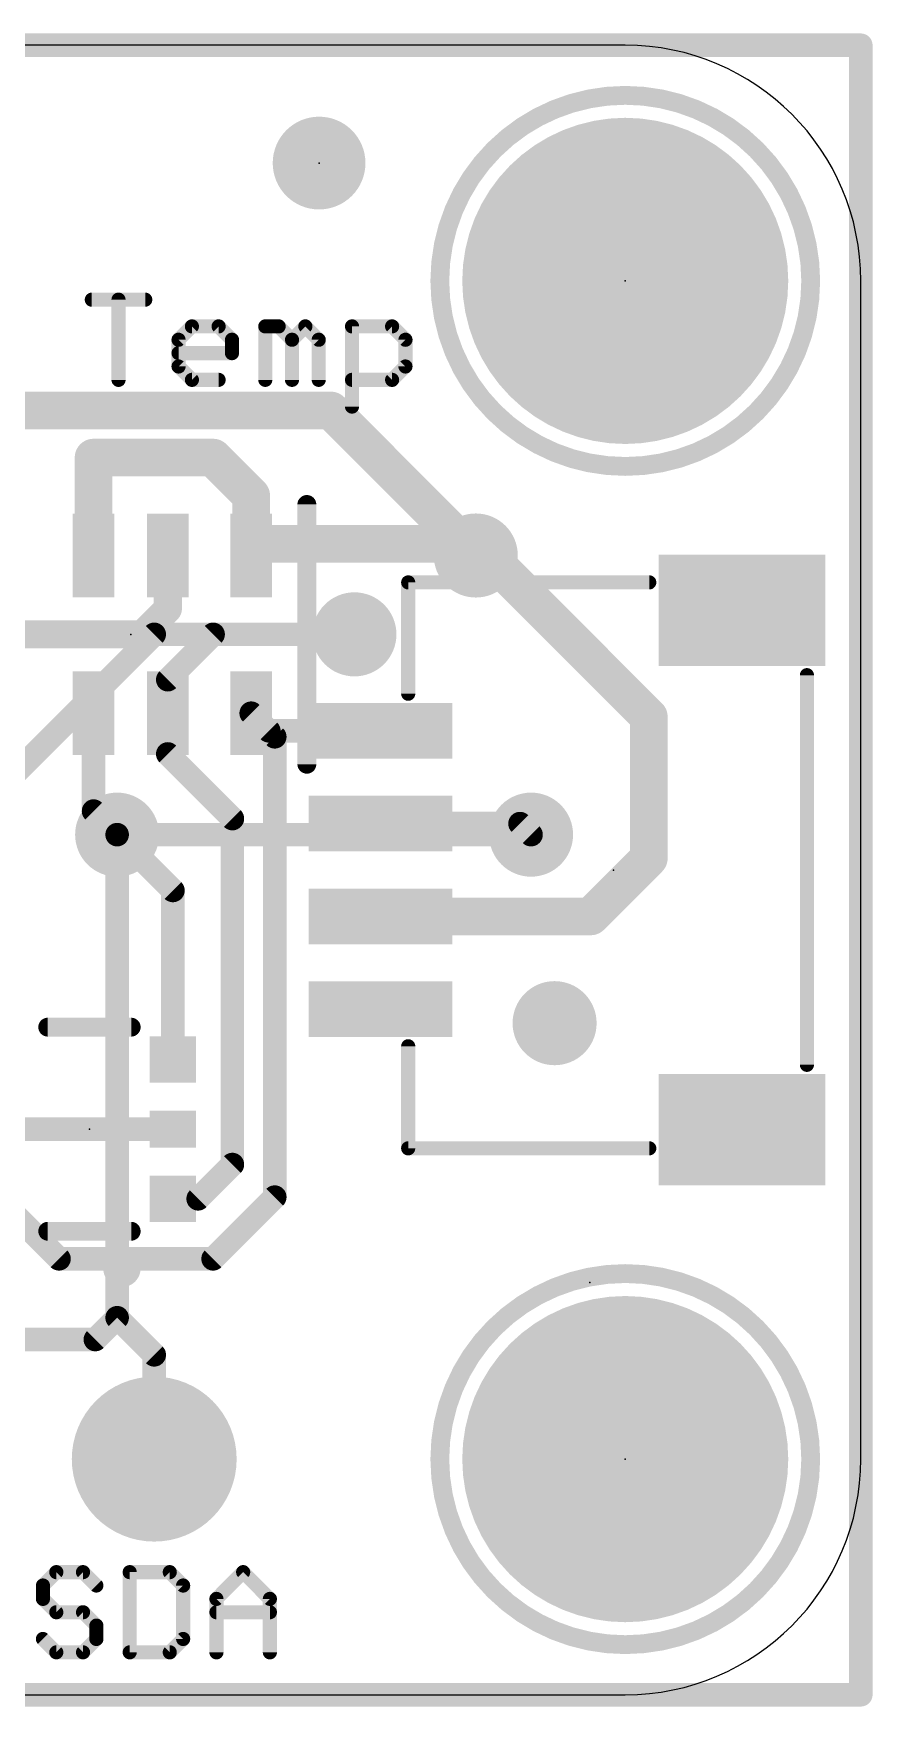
# Model space of a CAD drawing. Extents: x -0.1 to 25.5, y -0.1 to 17.9.
# Drawn here: x 16.48 to 25.53, y -0.13 to 17.91 of the extents above; entities that cross this region are included whole.
import ezdxf

# ---------------------------------------------------------------- set-up
doc = ezdxf.new("R2010")
doc.units = 0
for name, color, linetype in [('1', 12, 'CONTINUOUS'), ('16', 5, 'CONTINUOUS'), ('17', 110, 'CONTINUOUS'), ('18', 110, 'CONTINUOUS'), ('20', 53, 'CONTINUOUS'), ('21', 40, 'CONTINUOUS'), ('23', 40, 'CONTINUOUS'), ('24', 6, 'CONTINUOUS'), ('31', 253, 'CONTINUOUS')]:
    doc.layers.add(name, color=color, linetype=linetype)

# ---------------------------------------------------------------- blocks, each defined once
blk = doc.blocks.new('RECT')
blk.add_solid([(-0.5, -0.5), (0.5, -0.5), (-0.5, 0.5), (0.5, 0.5)])
blk = doc.blocks.new('PIE')
at = {"const_width": 0.5}
blk.add_lwpolyline([(0, -0.25, 1), (0, 0.25, 1), (0, -0.25)], format="xyb", dxfattribs=at)
blk = doc.blocks.new('ROUNDP')
at = {"const_width": 0.5}
blk.add_lwpolyline([(0, -0.25, 1), (0, 0.25, 1), (0, -0.25)], format="xyb", dxfattribs=at)
blk = doc.blocks.new('ROUNDV')
at = {"const_width": 0.5}
blk.add_lwpolyline([(0, -0.25, 1), (0, 0.25, 1), (0, -0.25)], format="xyb", dxfattribs=at)

msp = doc.modelspace()

# ---------------------------------------------------------------- linework, layer by layer
at = {"layer": '1'}
for points, const_width in [([(0, 17.78), (25.4, 17.78)], 0.254), ([(25.4, 17.78), (25.4, 0)], 0.254), ([(17.126, 12.28), (17.126, 13.335)], 0.4064), ([(17.126, 13.335), (18.415, 13.335)], 0.4064), ([(18.826, 12.924), (18.415, 13.335)], 0.4064), ([(18.826, 12.924), (18.826, 12.28)], 0.4064), ([(18.826, 12.28), (18.953, 12.407)], 0.4064), ([(21.121, 12.407), (18.953, 12.407)], 0.4064), ([(21.248, 12.28), (21.121, 12.407)], 0.4064), ([(21.375, 12.28), (21.248, 12.28)], 0.4064), ([(23.114, 10.541), (21.375, 12.28)], 0.4064), ([(17.926, 12.28), (17.926, 11.703)], 0.3048), ([(17.926, 11.703), (17.653, 11.43)], 0.3048), ([(17.653, 11.43), (16.226, 11.43)], 0.3048), ([(17.926, 10.941), (18.415, 11.43)], 0.254), ([(18.415, 11.43), (19.939, 11.43)], 0.254), ([(17.926, 10.58), (17.926, 10.941)], 0.254), ([(17.126, 9.525), (17.126, 10.58)], 0.254), ([(17.926, 10.58), (17.926, 10.141)], 0.254), ([(19.016, 10.39), (18.826, 10.58)], 0.254), ([(18.826, 10.58), (19.08, 10.326)], 0.254), ([(23.114, 9.017), (23.114, 10.541)], 0.4064), ([(20.219, 10.39), (19.016, 10.39)], 0.254), ([(19.08, 10.326), (19.08, 5.364)], 0.254), ([(17.926, 10.141), (18.6228, 9.4442)], 0.254), ([(17.38, 9.271), (17.126, 9.525)], 0.254), ([(18.6228, 9.4442), (18.6228, 5.715)], 0.254), ([(17.9815, 8.6695), (17.38, 9.271)], 0.254), ([(20.219, 9.39), (21.725, 9.39)], 0.254), ([(21.725, 9.39), (21.844, 9.271)], 0.254), ([(22.487, 8.39), (23.114, 9.017)], 0.4064), ([(17.9815, 6.846), (17.9815, 8.6695)], 0.254), ([(20.219, 8.39), (22.487, 8.39)], 0.4064), ([(16.1815, 6.096), (17.9815, 6.096)], 0.254), ([(18.6228, 5.715), (18.2538, 5.346)], 0.254), ([(17.9815, 5.346), (18.2538, 5.346)], 0.254), ([(19.08, 5.364), (18.415, 4.699)], 0.254), ([(16.753, 4.699), (16.1815, 5.2705)], 0.254), ([(18.415, 4.699), (16.753, 4.699)], 0.254), ([(25.4, 0), (0, 0)], 0.254)]:
    msp.add_lwpolyline(points, dxfattribs=dict(at, const_width=const_width))
for points, const_width in [([(25.4635, 17.78, 1), (25.3365, 17.78)], 0.127), ([(25.4, 17.7165, 1), (25.4, 17.8435)], 0.127), ([(17.2276, 13.335, 1), (17.0244, 13.335)], 0.2032), ([(17.126, 13.4366, 1), (17.126, 13.2334)], 0.2032), ([(18.4868, 13.4068, 1), (18.3432, 13.2632)], 0.2032), ([(18.415, 13.2334, 1), (18.415, 13.4366)], 0.2032), ([(18.9276, 12.924, 1), (18.7244, 12.924)], 0.2032), ([(18.7542, 12.8522, 1), (18.8978, 12.9958)], 0.2032), ([(18.7542, 12.3518, 1), (18.8978, 12.2082)], 0.2032), ([(18.953, 12.5086, 1), (18.953, 12.3054)], 0.2032), ([(19.0248, 12.3352, 1), (18.8812, 12.4788)], 0.2032), ([(21.1928, 12.4788, 1), (21.0492, 12.3352)], 0.2032), ([(21.121, 12.3054, 1), (21.121, 12.5086)], 0.2032), ([(21.248, 12.3816, 1), (21.248, 12.1784)], 0.2032), ([(21.1762, 12.2082, 1), (21.3198, 12.3518)], 0.2032), ([(21.4468, 12.3518, 1), (21.3032, 12.2082)], 0.2032), ([(21.375, 12.1784, 1), (21.375, 12.3816)], 0.2032), ([(17.0244, 12.28, 1), (17.2276, 12.28)], 0.2032), ([(18.0022, 12.28, 1), (17.8498, 12.28)], 0.1524), ([(18.7244, 12.28, 1), (18.9276, 12.28)], 0.2032), ([(17.8498, 11.703, 1), (18.0022, 11.703)], 0.1524), ([(17.9799, 11.6491, 1), (17.8721, 11.7569)], 0.1524), ([(17.5991, 11.4839, 1), (17.7069, 11.3761)], 0.1524), ([(17.653, 11.3538, 1), (17.653, 11.5062)], 0.1524), ([(18.415, 11.4935, 1), (18.415, 11.3665)], 0.127), ([(18.4599, 11.3851, 1), (18.3701, 11.4749)], 0.127), ([(19.939, 11.3665, 1), (19.939, 11.4935)], 0.127), ([(17.9895, 10.941, 1), (17.8625, 10.941)], 0.127), ([(17.8811, 10.9859, 1), (17.9709, 10.8961)], 0.127), ([(17.1895, 10.58, 1), (17.0625, 10.58)], 0.127), ([(17.9895, 10.58, 1), (17.8625, 10.58)], 0.127), ([(17.8625, 10.58, 1), (17.9895, 10.58)], 0.127), ([(18.8709, 10.6249, 1), (18.7811, 10.5351)], 0.127), ([(18.8709, 10.6249, 1), (18.7811, 10.5351)], 0.127), ([(23.2156, 10.541, 1), (23.0124, 10.541)], 0.2032), ([(23.0422, 10.4692, 1), (23.1858, 10.6128)], 0.2032), ([(19.016, 10.4535, 1), (19.016, 10.3265)], 0.127), ([(18.9711, 10.3451, 1), (19.0609, 10.4349)], 0.127), ([(20.219, 10.3265, 1), (20.219, 10.4535)], 0.127), ([(19.1435, 10.326, 1), (19.0165, 10.326)], 0.127), ([(19.0351, 10.2811, 1), (19.1249, 10.3709)], 0.127), ([(17.9709, 10.1859, 1), (17.8811, 10.0961)], 0.127), ([(17.8625, 10.141, 1), (17.9895, 10.141)], 0.127), ([(17.1709, 9.5699, 1), (17.0811, 9.4801)], 0.127), ([(17.0625, 9.525, 1), (17.1895, 9.525)], 0.127), ([(18.6863, 9.4442, 1), (18.5593, 9.4442)], 0.127), ([(17.4249, 9.3159, 1), (17.3351, 9.2261)], 0.127), ([(17.3351, 9.2261, 1), (17.4249, 9.3159)], 0.127), ([(18.5779, 9.3993, 1), (18.6677, 9.4891)], 0.127), ([(20.219, 9.4535, 1), (20.219, 9.3265)], 0.127), ([(21.7699, 9.4349, 1), (21.6801, 9.3451)], 0.127), ([(21.725, 9.3265, 1), (21.725, 9.4535)], 0.127), ([(21.7991, 9.2261, 1), (21.8889, 9.3159)], 0.127), ([(23.1858, 8.9452, 1), (23.0422, 9.0888)], 0.2032), ([(23.0124, 9.017, 1), (23.2156, 9.017)], 0.2032), ([(18.045, 8.6695, 1), (17.918, 8.6695)], 0.127), ([(17.9366, 8.6246, 1), (18.0264, 8.7144)], 0.127), ([(20.219, 8.4916, 1), (20.219, 8.2884)], 0.2032), ([(22.4152, 8.4618, 1), (22.5588, 8.3182)], 0.2032), ([(22.487, 8.2884, 1), (22.487, 8.4916)], 0.2032), ([(17.918, 6.846, 1), (18.045, 6.846)], 0.127), ([(17.9815, 6.0325, 1), (17.9815, 6.1595)], 0.127), ([(18.5593, 5.715, 1), (18.6863, 5.715)], 0.127), ([(18.6677, 5.6701, 1), (18.5779, 5.7599)], 0.127), ([(17.9815, 5.4095, 1), (17.9815, 5.2825)], 0.127), ([(18.2089, 5.3909, 1), (18.2987, 5.3011)], 0.127), ([(18.2538, 5.2825, 1), (18.2538, 5.4095)], 0.127), ([(19.0165, 5.364, 1), (19.1435, 5.364)], 0.127), ([(19.1249, 5.3191, 1), (19.0351, 5.4089)], 0.127), ([(16.753, 4.7625, 1), (16.753, 4.6355)], 0.127), ([(16.7081, 4.6541, 1), (16.7979, 4.7439)], 0.127), ([(18.3701, 4.7439, 1), (18.4599, 4.6541)], 0.127), ([(18.415, 4.6355, 1), (18.415, 4.7625)], 0.127), ([(25.3365, 0, 1), (25.4635, 0)], 0.127), ([(25.4, -0.0635, 1), (25.4, 0.0635)], 0.127)]:
    msp.add_lwpolyline(points, format="xyb", dxfattribs=dict(at, const_width=const_width))
at = {"layer": '16'}
for points, const_width in [([(0, 17.78), (25.4, 17.78)], 0.254), ([(25.4, 17.78), (25.4, 0)], 0.254), ([(19.685, 13.843), (8.128, 13.843)], 0.4064), ([(21.248, 12.28), (19.685, 13.843)], 0.4064), ([(16.129, 9.779), (17.78, 11.43)], 0.254), ([(17.78, 11.43), (19.939, 11.43)], 0.254), ([(21.844, 9.271), (17.38, 9.271)], 0.254), ([(17.38, 4.064), (17.38, 9.271)], 0.254), ([(17.145, 3.829), (17.38, 4.064)], 0.254), ([(17.38, 4.064), (17.78, 3.664)], 0.254), ([(9.5411, 3.829), (17.145, 3.829)], 0.254), ([(17.78, 3.664), (17.78, 2.54)], 0.254), ([(25.4, 0), (0, 0)], 0.254)]:
    msp.add_lwpolyline(points, dxfattribs=dict(at, const_width=const_width))
for points, const_width in [([(25.4635, 17.78, 1), (25.3365, 17.78)], 0.127), ([(25.4, 17.7165, 1), (25.4, 17.8435)], 0.127), ([(19.7568, 13.9148, 1), (19.6132, 13.7712)], 0.2032), ([(19.685, 13.7414, 1), (19.685, 13.9446)], 0.2032), ([(21.1762, 12.2082, 1), (21.3198, 12.3518)], 0.2032), ([(17.78, 11.4935, 1), (17.78, 11.3665)], 0.127), ([(17.8249, 11.3851, 1), (17.7351, 11.4749)], 0.127), ([(19.939, 11.3665, 1), (19.939, 11.4935)], 0.127), ([(17.38, 9.3345, 1), (17.38, 9.2075)], 0.127), ([(17.4435, 9.271, 1), (17.3165, 9.271)], 0.127), ([(21.844, 9.2075, 1), (21.844, 9.3345)], 0.127), ([(17.4249, 4.1089, 1), (17.3351, 4.0191)], 0.127), ([(17.4249, 4.0191, 1), (17.3351, 4.1089)], 0.127), ([(17.3165, 4.064, 1), (17.4435, 4.064)], 0.127), ([(17.1001, 3.8739, 1), (17.1899, 3.7841)], 0.127), ([(17.145, 3.7655, 1), (17.145, 3.8925)], 0.127), ([(17.8435, 3.664, 1), (17.7165, 3.664)], 0.127), ([(17.7351, 3.6191, 1), (17.8249, 3.7089)], 0.127), ([(17.7165, 2.54, 1), (17.8435, 2.54)], 0.127), ([(25.3365, 0, 1), (25.4635, 0)], 0.127), ([(25.4, -0.0635, 1), (25.4, 0.0635)], 0.127)]:
    msp.add_lwpolyline(points, format="xyb", dxfattribs=dict(at, const_width=const_width))
at = {"layer": '20'}
for p, q in [((22.86, 17.78), (2.54, 17.78)), ((25.4, 2.54), (25.4, 15.24)), ((2.54, 0), (22.86, 0))]:
    msp.add_line(p, q, dxfattribs=at)
for centre, start, end in [((22.86, 15.24), 0, 90), ((22.86, 2.54), 270, 0)]:
    msp.add_arc(centre, 2.54, start, end, dxfattribs=at)
at = {"layer": '21'}
for points, const_width in [([(22.86, 13.24, 1), (22.86, 17.24, 1), (22.86, 13.24)], 0.2032), ([(17.1068, 15.0756, 1), (17.1068, 14.9994)], 0.0762), ([(17.433, 15.0375, 1), (17.3568, 15.0375)], 0.0762), ([(17.683, 14.9994, 1), (17.683, 15.0756)], 0.0762), ([(18.1863, 14.7875, 1), (18.1863, 14.7113)], 0.0762), ([(18.2133, 14.7225, 1), (18.1594, 14.7764)], 0.0762), ([(18.5014, 14.7764, 1), (18.4475, 14.7225)], 0.0762), ([(18.4744, 14.7113, 1), (18.4744, 14.7875)], 0.0762), ([(19.0159, 14.7494, 1), (18.9397, 14.7494)], 0.0762), ([(18.9778, 14.7875, 1), (18.9778, 14.7113)], 0.0762), ([(19.1488, 14.7764, 1), (19.0949, 14.7225)], 0.0762), ([(19.1218, 14.7113, 1), (19.1218, 14.7875)], 0.0762), ([(19.4369, 14.7764, 1), (19.383, 14.7225)], 0.0762), ([(19.4369, 14.7225, 1), (19.383, 14.7764)], 0.0762), ([(19.9514, 14.7494, 1), (19.8752, 14.7494)], 0.0762), ([(19.9133, 14.7875, 1), (19.9133, 14.7113)], 0.0762), ([(20.3724, 14.7764, 1), (20.3185, 14.7225)], 0.0762), ([(20.3455, 14.7113, 1), (20.3455, 14.7875)], 0.0762), ([(18.0153, 14.6323, 1), (18.0692, 14.5784)], 0.0762), ([(18.0804, 14.6054, 1), (18.0042, 14.6054)], 0.0762), ([(18.6566, 14.6054, 1), (18.5804, 14.6054)], 0.0762), ([(18.5916, 14.5784, 1), (18.6454, 14.6323)], 0.0762), ([(19.304, 14.6054, 1), (19.2278, 14.6054)], 0.0762), ([(19.239, 14.6323, 1), (19.2928, 14.5784)], 0.0762), ([(19.239, 14.5784, 1), (19.2928, 14.6323)], 0.0762), ([(19.5921, 14.6054, 1), (19.5159, 14.6054)], 0.0762), ([(19.5271, 14.5784, 1), (19.581, 14.6323)], 0.0762), ([(20.5276, 14.6054, 1), (20.4514, 14.6054)], 0.0762), ([(20.4626, 14.5784, 1), (20.5165, 14.6323)], 0.0762), ([(18.0423, 14.4994, 1), (18.0423, 14.4232)], 0.0762), ([(18.5804, 14.4613, 1), (18.6566, 14.4613)], 0.0762), ([(18.6185, 14.4232, 1), (18.6185, 14.4994)], 0.0762), ([(18.0692, 14.3442, 1), (18.0153, 14.2903)], 0.0762), ([(18.0042, 14.3173, 1), (18.0804, 14.3173)], 0.0762), ([(18.1863, 14.2113, 1), (18.1863, 14.1351)], 0.0762), ([(18.4744, 14.1351, 1), (18.4744, 14.2113)], 0.0762), ([(19.9133, 14.2113, 1), (19.9133, 14.1351)], 0.0762), ([(20.3455, 14.1351, 1), (20.3455, 14.2113)], 0.0762), ([(20.4514, 14.3173, 1), (20.5276, 14.3173)], 0.0762), ([(20.5165, 14.2903, 1), (20.4626, 14.3442)], 0.0762), ([(17.3568, 14.1732, 1), (17.433, 14.1732)], 0.0762), ([(18.1594, 14.1463, 1), (18.2133, 14.2001)], 0.0762), ([(18.9397, 14.1732, 1), (19.0159, 14.1732)], 0.0762), ([(19.2278, 14.1732, 1), (19.304, 14.1732)], 0.0762), ([(19.5159, 14.1732, 1), (19.5921, 14.1732)], 0.0762), ([(20.3185, 14.2001, 1), (20.3724, 14.1463)], 0.0762), ([(19.8752, 13.8851, 1), (19.9514, 13.8851)], 0.0762), ([(19.4768, 12.83, 1), (19.3752, 12.83)], 0.1016), ([(20.5571, 11.99, 1), (20.4809, 11.99)], 0.0762), ([(20.519, 12.0281, 1), (20.519, 11.9519)], 0.0762), ([(23.119, 11.9519, 1), (23.119, 12.0281)], 0.0762), ([(24.8571, 10.99, 1), (24.7809, 10.99)], 0.0762), ([(20.4809, 10.79, 1), (20.5571, 10.79)], 0.0762), ([(19.3752, 10.03, 1), (19.4768, 10.03)], 0.1016), ([(16.6315, 7.2468, 1), (16.6315, 7.1452)], 0.1016), ([(17.5315, 7.1452, 1), (17.5315, 7.2468)], 0.1016), ([(20.5571, 6.99, 1), (20.4809, 6.99)], 0.0762), ([(24.7809, 6.79, 1), (24.8571, 6.79)], 0.0762), ([(20.519, 5.9281, 1), (20.519, 5.8519)], 0.0762), ([(23.119, 5.8519, 1), (23.119, 5.9281)], 0.0762), ([(20.4809, 5.89, 1), (20.5571, 5.89)], 0.0762), ([(16.6315, 5.0468, 1), (16.6315, 4.9452)], 0.1016), ([(17.5315, 4.9452, 1), (17.5315, 5.0468)], 0.1016), ([(17.4315, 4.496, 1), (17.4315, 4.696, 1), (17.4315, 4.496)], 0.2032), ([(22.86, 0.54, 1), (22.86, 4.54, 1), (22.86, 0.54)], 0.2032), ([(16.724, 1.3596, 1), (16.724, 1.2834)], 0.0762), ([(16.7509, 1.2946, 1), (16.697, 1.3485)], 0.0762), ([(17.039, 1.3485, 1), (16.9851, 1.2946)], 0.0762), ([(17.0121, 1.2834, 1), (17.0121, 1.3596)], 0.0762), ([(17.5535, 1.3215, 1), (17.4773, 1.3215)], 0.0762), ([(17.5154, 1.3596, 1), (17.5154, 1.2834)], 0.0762), ([(17.9746, 1.3485, 1), (17.9207, 1.2946)], 0.0762), ([(17.9476, 1.2834, 1), (17.9476, 1.3596)], 0.0762), ([(18.766, 1.3485, 1), (18.7121, 1.2946)], 0.0762), ([(18.766, 1.2946, 1), (18.7121, 1.3485)], 0.0762), ([(16.618, 1.1775, 1), (16.5418, 1.1775)], 0.0762), ([(16.553, 1.2044, 1), (16.6069, 1.1505)], 0.0762), ([(16.6069, 1.0604, 1), (16.553, 1.0065)], 0.0762), ([(17.1292, 1.1505, 1), (17.1831, 1.2044)], 0.0762), ([(18.1298, 1.1775, 1), (18.0536, 1.1775)], 0.0762), ([(18.0647, 1.1505, 1), (18.1186, 1.2044)], 0.0762), ([(18.424, 1.0604, 1), (18.4779, 1.0065)], 0.0762), ([(18.4891, 1.0334, 1), (18.4129, 1.0334)], 0.0762), ([(19.0653, 1.0334, 1), (18.9891, 1.0334)], 0.0762), ([(19.0002, 1.0065, 1), (19.0541, 1.0604)], 0.0762), ([(16.5418, 1.0334, 1), (16.618, 1.0334)], 0.0762), ([(16.724, 0.9275, 1), (16.724, 0.8513)], 0.0762), ([(16.697, 0.8624, 1), (16.7509, 0.9163)], 0.0762), ([(17.039, 0.9163, 1), (16.9851, 0.8624)], 0.0762), ([(17.0121, 0.8513, 1), (17.0121, 0.9275)], 0.0762), ([(18.451, 0.9275, 1), (18.451, 0.8513)], 0.0762), ([(19.0272, 0.8513, 1), (19.0272, 0.9275)], 0.0762), ([(17.1942, 0.7453, 1), (17.118, 0.7453)], 0.0762), ([(17.1292, 0.7184, 1), (17.1831, 0.7723)], 0.0762), ([(16.6069, 0.6282, 1), (16.553, 0.5743)], 0.0762), ([(17.118, 0.6013, 1), (17.1942, 0.6013)], 0.0762), ([(17.1831, 0.5743, 1), (17.1292, 0.6282)], 0.0762), ([(18.0536, 0.6013, 1), (18.1298, 0.6013)], 0.0762), ([(18.1186, 0.5743, 1), (18.0647, 0.6282)], 0.0762), ([(16.724, 0.4953, 1), (16.724, 0.4191)], 0.0762), ([(16.697, 0.4303, 1), (16.7509, 0.4841)], 0.0762), ([(16.9851, 0.4841, 1), (17.039, 0.4303)], 0.0762), ([(17.0121, 0.4191, 1), (17.0121, 0.4953)], 0.0762), ([(17.5154, 0.4953, 1), (17.5154, 0.4191)], 0.0762), ([(17.4773, 0.4572, 1), (17.5535, 0.4572)], 0.0762), ([(17.9207, 0.4841, 1), (17.9746, 0.4303)], 0.0762), ([(17.9476, 0.4191, 1), (17.9476, 0.4953)], 0.0762), ([(18.4129, 0.4572, 1), (18.4891, 0.4572)], 0.0762), ([(18.9891, 0.4572, 1), (19.0653, 0.4572)], 0.0762)]:
    msp.add_lwpolyline(points, format="xyb", dxfattribs=dict(at, const_width=const_width))
for points, const_width in [([(17.1068, 15.0375), (17.683, 15.0375)], 0.1524), ([(17.3949, 14.1732), (17.3949, 15.0375)], 0.1524), ([(18.0423, 14.6054), (18.1863, 14.7494)], 0.1524), ([(18.1863, 14.7494), (18.4744, 14.7494)], 0.1524), ([(18.4744, 14.7494), (18.6185, 14.6054)], 0.1524), ([(18.9778, 14.1732), (18.9778, 14.7494)], 0.1524), ([(18.9778, 14.7494), (19.1218, 14.7494)], 0.1524), ([(19.1218, 14.7494), (19.2659, 14.6054)], 0.1524), ([(19.2659, 14.6054), (19.41, 14.7494)], 0.1524), ([(19.41, 14.7494), (19.554, 14.6054)], 0.1524), ([(19.9133, 13.8851), (19.9133, 14.7494)], 0.1524), ([(19.9133, 14.7494), (20.3455, 14.7494)], 0.1524), ([(20.3455, 14.7494), (20.4895, 14.6054)], 0.1524), ([(18.0423, 14.3173), (18.0423, 14.6054)], 0.1524), ([(18.6185, 14.6054), (18.6185, 14.4613)], 0.1524), ([(19.2659, 14.6054), (19.2659, 14.1732)], 0.1524), ([(19.554, 14.6054), (19.554, 14.1732)], 0.1524), ([(20.4895, 14.6054), (20.4895, 14.3173)], 0.1524), ([(18.6185, 14.4613), (18.0423, 14.4613)], 0.1524), ([(18.1863, 14.1732), (18.0423, 14.3173)], 0.1524), ([(18.4744, 14.1732), (18.1863, 14.1732)], 0.1524), ([(20.3455, 14.1732), (19.9133, 14.1732)], 0.1524), ([(20.4895, 14.3173), (20.3455, 14.1732)], 0.1524), ([(19.426, 12.83), (19.426, 10.03)], 0.2032), ([(20.519, 10.79), (20.519, 11.99)], 0.1524), ([(20.519, 11.99), (23.119, 11.99)], 0.1524), ([(24.819, 6.79), (24.819, 10.99)], 0.1524), ([(16.6315, 7.196), (17.5315, 7.196)], 0.2032), ([(20.519, 5.89), (20.519, 6.99)], 0.1524), ([(23.119, 5.89), (20.519, 5.89)], 0.1524), ([(16.6315, 4.996), (17.5315, 4.996)], 0.2032), ([(16.724, 1.3215), (16.5799, 1.1775)], 0.1524), ([(17.0121, 1.3215), (16.724, 1.3215)], 0.1524), ([(17.1561, 1.1775), (17.0121, 1.3215)], 0.1524), ([(17.5154, 1.3215), (17.5154, 0.4572)], 0.1524), ([(17.9476, 1.3215), (17.5154, 1.3215)], 0.1524), ([(18.0917, 1.1775), (17.9476, 1.3215)], 0.1524), ([(18.451, 1.0334), (18.7391, 1.3215)], 0.1524), ([(18.7391, 1.3215), (19.0272, 1.0334)], 0.1524), ([(16.5799, 1.1775), (16.5799, 1.0334)], 0.1524), ([(16.5799, 1.0334), (16.724, 0.8894)], 0.1524), ([(18.0917, 0.6013), (18.0917, 1.1775)], 0.1524), ([(18.451, 0.4572), (18.451, 1.0334)], 0.1524), ([(19.0272, 1.0334), (19.0272, 0.4572)], 0.1524), ([(16.724, 0.8894), (17.0121, 0.8894)], 0.1524), ([(17.0121, 0.8894), (17.1561, 0.7453)], 0.1524), ([(18.451, 0.8894), (19.0272, 0.8894)], 0.1524), ([(17.1561, 0.7453), (17.1561, 0.6013)], 0.1524), ([(16.724, 0.4572), (16.5799, 0.6013)], 0.1524), ([(17.1561, 0.6013), (17.0121, 0.4572)], 0.1524), ([(17.9476, 0.4572), (18.0917, 0.6013)], 0.1524), ([(17.0121, 0.4572), (16.724, 0.4572)], 0.1524), ([(17.5154, 0.4572), (17.9476, 0.4572)], 0.1524)]:
    msp.add_lwpolyline(points, dxfattribs=dict(at, const_width=const_width))
at = {"layer": '23'}
for p in [(19.558, 16.51), (22.86, 15.24), (17.526, 11.43), (22.733, 8.89), (17.0815, 6.096), (22.86, 2.54)]:
    msp.add_point(p, dxfattribs=at)
at = {"layer": '24'}
msp.add_point((22.479, 4.445), dxfattribs=at)

# ---------------------------------------------------------------- block references
at = {"layer": '1'}
msp.add_blockref('PIE', (19.558, 16.51), dxfattribs=at)
for p, xscale, yscale, rotation in [((17.126, 12.28), 0.45, 0.9, 180), ((17.926, 12.28), 0.45, 0.9, 180), ((18.826, 12.28), 0.45, 0.9, 180), ((24.119, 11.69), 1.8, 1.2, 180), ((17.126, 10.58), 0.45, 0.9, 180), ((17.926, 10.58), 0.45, 0.9, 180), ((18.826, 10.58), 0.45, 0.9, 180), ((20.219, 10.39), 1.55, 0.6, 180), ((20.219, 9.39), 1.55, 0.6, 180), ((20.219, 8.39), 1.55, 0.6, 180), ((20.219, 7.39), 1.55, 0.6, 180), ((17.9815, 6.846), 0.5, 0.5, 90), ((24.119, 6.09), 1.8, 1.2, 180), ((17.9815, 6.096), 0.4, 0.5, 90), ((17.9815, 5.346), 0.5, 0.5, 90)]:
    msp.add_blockref('RECT', p, dxfattribs=dict(at, xscale=xscale, yscale=yscale, rotation=rotation))
at = {"layer": '17', "xscale": 3.516, "yscale": 3.516}
for p in [(22.86, 15.24), (22.86, 15.24), (22.86, 2.54), (22.86, 2.54)]:
    msp.add_blockref('ROUNDP', p, dxfattribs=at)
at = {"layer": '17', "xscale": 1.778, "yscale": 1.778, "rotation": 90}
msp.add_blockref('ROUNDP', (17.78, 2.54), dxfattribs=at)
msp.add_blockref('ROUNDP', (17.78, 2.54), dxfattribs=at)
at = {"layer": '18', "xscale": 0.9064, "yscale": 0.9064}
for p in [(21.248, 12.28), (21.248, 12.28), (19.939, 11.43), (19.939, 11.43), (17.38, 9.271), (17.38, 9.271), (21.844, 9.271), (21.844, 9.271), (22.098, 7.239), (22.098, 7.239)]:
    msp.add_blockref('ROUNDV', p, dxfattribs=at)
at = {"layer": '31'}
for p, xscale, yscale, rotation in [((17.126, 12.28), 0.45, 0.9, 180), ((17.926, 12.28), 0.45, 0.9, 180), ((18.826, 12.28), 0.45, 0.9, 180), ((24.119, 11.69), 1.8, 1.2, 180), ((17.126, 10.58), 0.45, 0.9, 180), ((17.926, 10.58), 0.45, 0.9, 180), ((18.826, 10.58), 0.45, 0.9, 180), ((20.219, 10.39), 1.55, 0.6, 180), ((20.219, 9.39), 1.55, 0.6, 180), ((20.219, 8.39), 1.55, 0.6, 180), ((20.219, 7.39), 1.55, 0.6, 180), ((17.9815, 6.846), 0.5, 0.5, 90), ((24.119, 6.09), 1.8, 1.2, 180), ((17.9815, 6.096), 0.4, 0.5, 90), ((17.9815, 5.346), 0.5, 0.5, 90)]:
    msp.add_blockref('RECT', p, dxfattribs=dict(at, xscale=xscale, yscale=yscale, rotation=rotation))

doc.saveas('drawing.dxf')
